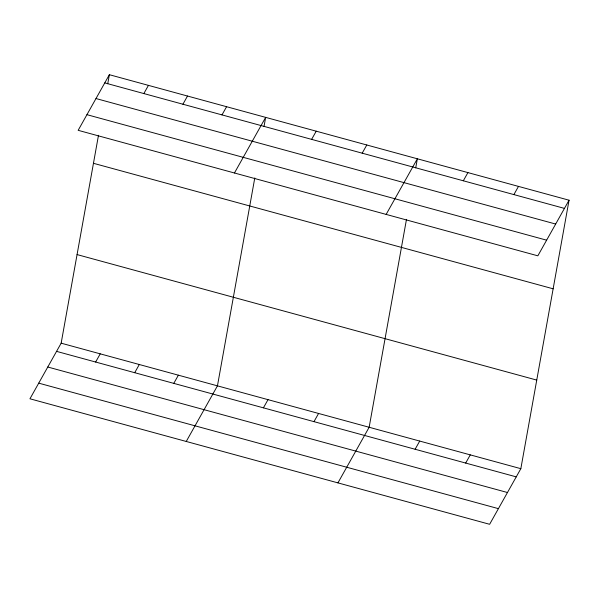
<?xml version="1.0" encoding="UTF-8"?>
<svg xmlns="http://www.w3.org/2000/svg" width="599" height="599" viewBox="0 0 599 599"><rect width="100%" height="100%" fill="white"/><g stroke="black" fill="none" stroke-linecap="round" stroke-linejoin="round"><path stroke-width="0.9" d="M569.05 200.208L537.842 255.825L78.162 130.32L109.37 74.703L569.05 200.208L520.838 468.68L489.63 524.297L29.95 398.792L61.158 343.175L98.491 135.277M107.745 83.748L109.37 74.703M254.785 177.948L217.452 385.846L186.244 441.463M264.039 126.419L265.656 117.374L234.449 172.991M406.481 219.361L369.149 427.267L337.941 482.876M415.728 167.832L417.353 158.795L386.145 214.405M143.842 93.564L148.44 85.372M182.92 104.233L187.509 96.042M221.989 114.896L226.587 106.712M95.638 362.036L100.228 353.844M134.708 372.705L139.305 364.514M173.777 383.375L178.375 375.184M311.63 139.372L316.227 131.181M362.193 153.179L366.79 144.988M263.418 407.844L268.015 399.653M313.981 421.651L318.578 413.46M463.327 180.793L467.916 172.602M513.89 194.593L518.487 186.401M415.114 449.265L419.712 441.074M465.678 463.064L470.275 454.881M104.773 82.894L564.453 208.4M95.99 98.543L555.67 224.048M86.937 114.671L546.625 240.177M93.459 163.302L553.139 288.808M77.069 254.582L536.749 380.088M61.158 343.175L520.838 468.68M56.561 351.366L516.248 476.871M47.778 367.015L507.465 492.52M38.733 383.143L498.413 508.648"/></g></svg>
